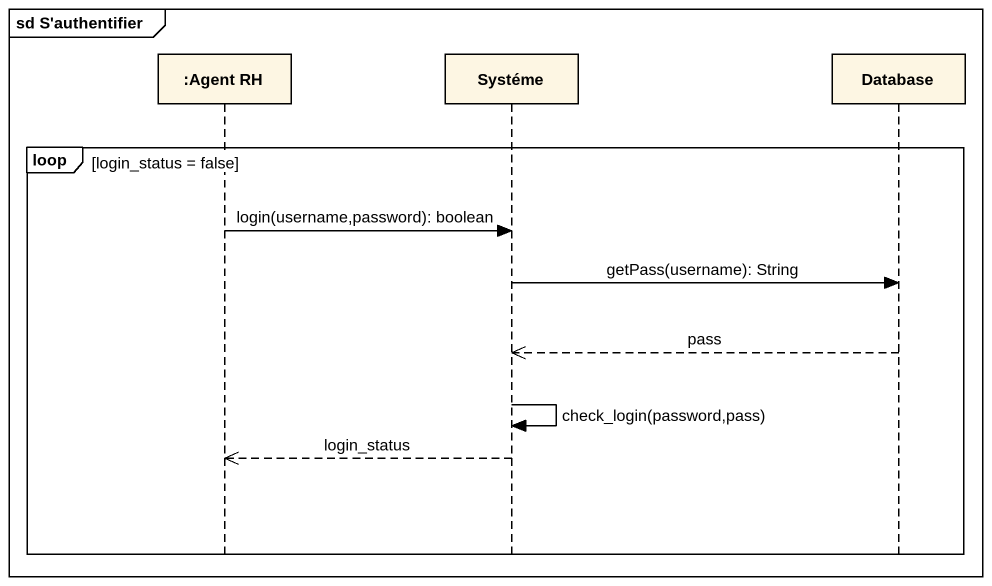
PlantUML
@startuml
mainframe sd S'authentifier
hide footbox
participant ":Agent RH" as Agent_RH
participant Systéme
participant "Database" as Database_

loop login_status = false
  Agent_RH -> Systéme : login(username,password): boolean
  Systéme -> Database_ : getPass(username): String
  Database_ -->> Systéme : pass
  Systéme -> Systéme : check_login(password,pass)
  Systéme -->> Agent_RH : login_status
end
@enduml
